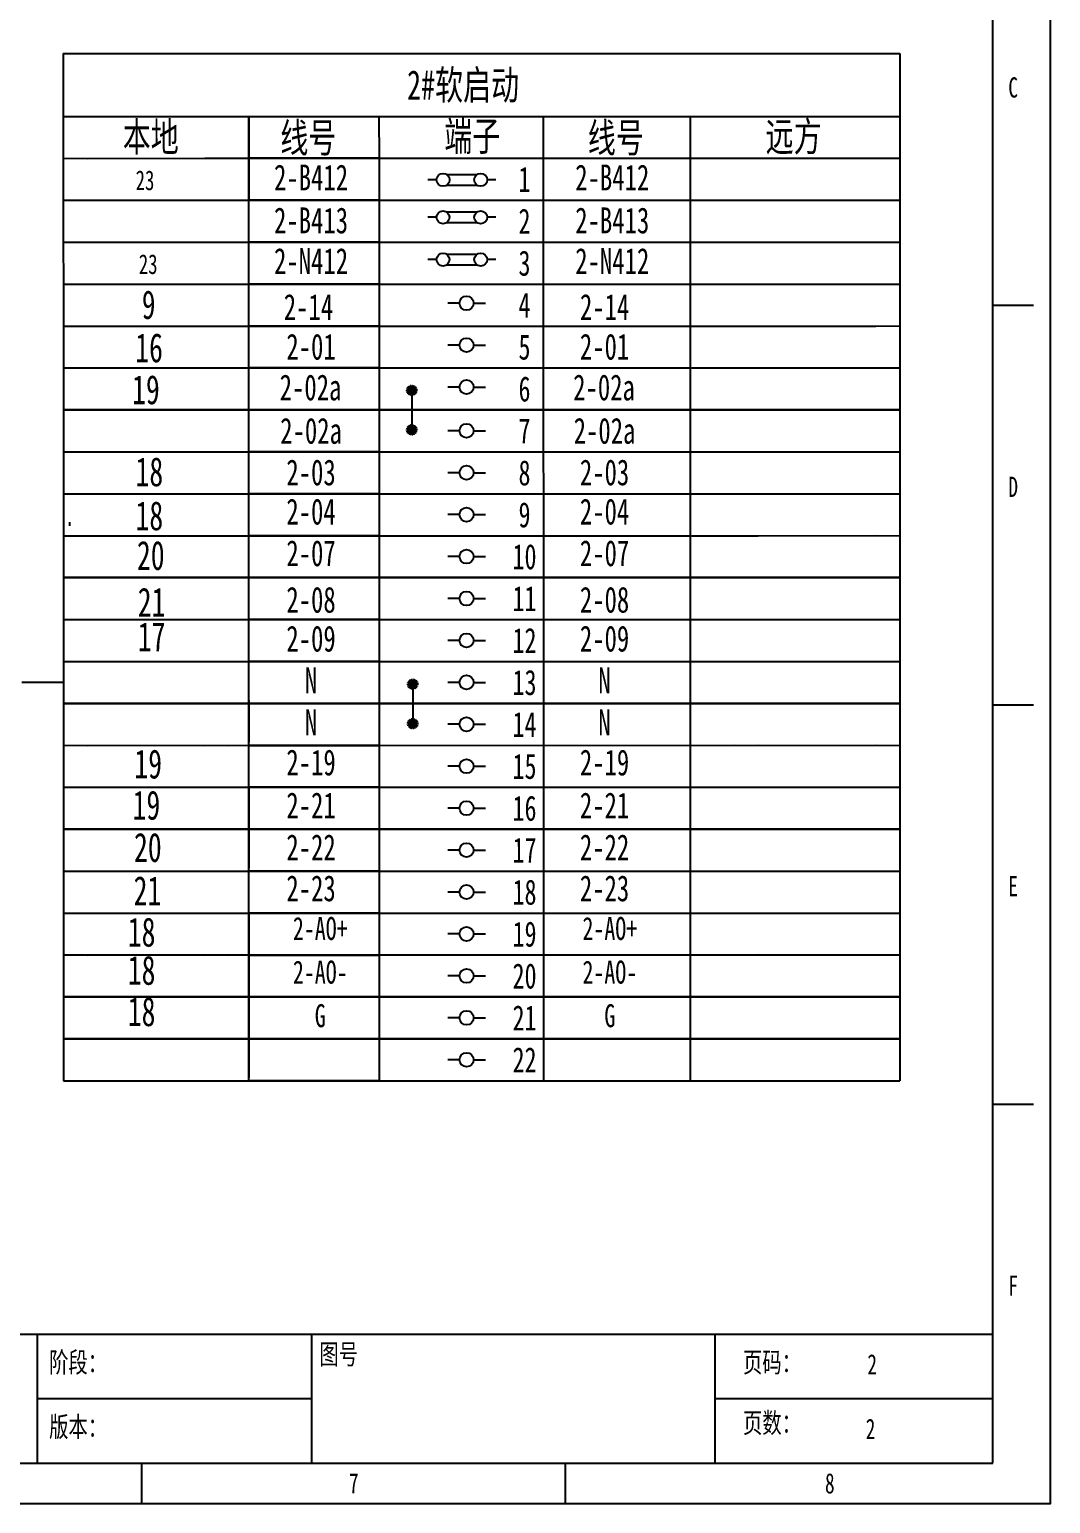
# Model space of a CAD drawing. Header units: millimetres. Extents: x 401220 to 2750366, y -101310 to 943175.
# Drawn here: x 1291331 to 1310066, y 229763 to 256810 of the extents above; entities that cross this region are included whole.
import ezdxf
from ezdxf.enums import TextEntityAlignment as Align

# ---------------------------------------------------------------- set-up
doc = ezdxf.new("R2010")
doc.units = ezdxf.units.MM
doc.linetypes.add('ACAD_ISO03W100', pattern=[30, 12, -18])
doc.styles.add('IDQSTYLE', font='NSimSun.ttf', dxfattribs={"width": 0.7})

msp = doc.modelspace()

# ---------------------------------------------------------------- hatches: boundary and pattern name
at = {"linetype": 'ACAD_ISO03W100'}
h = msp.add_hatch(color=256, dxfattribs=at)
h.dxf.hatch_style = 1
h.paths.add_polyline_path([(1298345.4, 250279.6, 0.4142136), (1298256.2, 250190.4, 0.4142136), (1298345.4, 250101.3)])
h.paths.add_polyline_path([(1298345.4, 250279.6), (1298345.4, 250101.3, 0.4142136), (1298434.5, 250190.4, 0.4142136)])
h = msp.add_hatch(color=256, dxfattribs=at)
h.dxf.hatch_style = 1
h.paths.add_polyline_path([(1298345.4, 250275.5, 0.4142136), (1298256.2, 250186.4, 0.4142136), (1298345.4, 250097.2)])
h.paths.add_polyline_path([(1298345.4, 250275.5), (1298345.4, 250097.2, 0.4142136), (1298434.5, 250186.4, 0.4142136)])
h = msp.add_hatch(color=256, dxfattribs=at)
h.dxf.hatch_style = 1
h.paths.add_polyline_path([(1298345.4, 249555.4, 0.4142136), (1298256.2, 249466.3, 0.4142136), (1298345.4, 249377.1)])
h.paths.add_polyline_path([(1298345.4, 249555.4), (1298345.4, 249377.1, 0.4142136), (1298434.5, 249466.3, 0.4142136)])
h = msp.add_hatch(color=256, dxfattribs=at)
h.dxf.hatch_style = 1
h.paths.add_polyline_path([(1298345.4, 249551.4, 0.4142136), (1298256.2, 249462.2, 0.4142136), (1298345.4, 249373.1)])
h.paths.add_polyline_path([(1298345.4, 249551.4), (1298345.4, 249373.1, 0.4142136), (1298434.5, 249462.2, 0.4142136)])
h = msp.add_hatch(color=256, dxfattribs=at)
h.dxf.hatch_style = 1
h.paths.add_polyline_path([(1298362.6, 244887.3, 0.4142136), (1298273.4, 244798.2, 0.4142136), (1298362.6, 244709)])
h.paths.add_polyline_path([(1298362.6, 244887.3), (1298362.6, 244709, 0.4142136), (1298451.7, 244798.2, 0.4142136)])
h = msp.add_hatch(color=256, dxfattribs=at)
h.dxf.hatch_style = 1
h.paths.add_polyline_path([(1298362.6, 244883.2, 0.4142136), (1298273.4, 244794.1, 0.4142136), (1298362.6, 244704.9)])
h.paths.add_polyline_path([(1298362.6, 244883.2), (1298362.6, 244704.9, 0.4142136), (1298451.7, 244794.1, 0.4142136)])
h = msp.add_hatch(color=256, dxfattribs=at)
h.dxf.hatch_style = 1
h.paths.add_polyline_path([(1298362.6, 244163.2, 0.4142136), (1298273.4, 244074, 0.4142136), (1298362.6, 243984.8)])
h.paths.add_polyline_path([(1298362.6, 244163.2), (1298362.6, 243984.8, 0.4142136), (1298451.7, 244074, 0.4142136)])
h = msp.add_hatch(color=256, dxfattribs=at)
h.dxf.hatch_style = 1
h.paths.add_polyline_path([(1298362.6, 244159.1, 0.4142136), (1298273.4, 244069.9, 0.4142136), (1298362.6, 243980.8)])
h.paths.add_polyline_path([(1298362.6, 244159.1), (1298362.6, 243980.8, 0.4142136), (1298451.7, 244069.9, 0.4142136)])

# ---------------------------------------------------------------- linework, layer by layer
for p, q in [((1309010.7, 230503), (1309010.7, 272994.3)), ((1291951.5, 256369), (1307298.9, 256370.3)), ((1291951.5, 256369), (1291951.6, 255214.9)), ((1307298.9, 256370.3), (1307299, 255216.2)), ((1291951.6, 255214.9), (1304703.1, 255215.9)), ((1291951.6, 255214.9), (1291951.6, 254445.5)), ((1294547.4, 255215.1), (1307299, 255216.2)), ((1295355.3, 255215.2), (1297744.1, 255215.4)), ((1295355.3, 255215.2), (1295355.3, 254445.8)), ((1295355.3, 254445.8), (1295355.3, 255215.2)), ((1297744.1, 255215.4), (1297744.2, 254446)), ((1300759.1, 255215.6), (1300759.2, 254446.2)), ((1303453.3, 255215.8), (1303453.3, 254446.4)), ((1307299, 255216.2), (1307299.1, 254446.8)), ((1291951.6, 254445.5), (1304262, 254446.5)), ((1291951.6, 254445.5), (1291951.7, 253676.1)), ((1291951.6, 254445.5), (1291951.7, 253676.1)), ((1292392.8, 254445.5), (1304703.2, 254446.5)), ((1294547.5, 254445.7), (1306857.9, 254446.7)), ((1294988.7, 254445.7), (1307299.1, 254446.8)), ((1297744.2, 254446), (1295355.3, 254445.8)), ((1295355.3, 254445.8), (1297744.2, 254446)), ((1295355.3, 254445.8), (1295355.4, 253676.4)), ((1295355.4, 253676.4), (1295355.3, 254445.8)), ((1297744.2, 254446), (1297744.3, 253676.6)), ((1300759.2, 254446.2), (1300759.2, 253676.8)), ((1303452.1, 254446.4), (1303452.1, 253677)), ((1307299.1, 254446.8), (1307299.1, 253677.4)), ((1307299.1, 254446.8), (1307299.1, 253677.4)), ((1298985.6, 254149.8), (1299545, 254149.6)), ((1298986.8, 253953.6), (1299544.9, 253953.4)), ((1291951.7, 253676.1), (1304262.1, 253677.1)), ((1291951.7, 253676.1), (1291951.7, 252906.7)), ((1291951.7, 253676.1), (1291951.7, 252906.7)), ((1292392.8, 253676.1), (1304703.2, 253677.1)), ((1294547.6, 253676.3), (1306858, 253677.3)), ((1294988.7, 253676.3), (1307299.1, 253677.4)), ((1297744.3, 253676.6), (1295355.4, 253676.4)), ((1295355.4, 253676.4), (1297744.3, 253676.6)), ((1295355.4, 252907), (1295355.4, 253676.4)), ((1297744.3, 253676.6), (1297744.3, 252907.2)), ((1298985.3, 253462), (1299544.7, 253461.9)), ((1298985.3, 253462), (1299544.7, 253461.9)), ((1300759.2, 253676.8), (1300759.3, 252907.4)), ((1303452.1, 253677), (1303452.2, 252907.6)), ((1307299.1, 253677.4), (1307299.2, 252908)), ((1307299.1, 253677.4), (1307299.2, 252908)), ((1298986.5, 253265.9), (1299544.6, 253265.6)), ((1298986.5, 253265.9), (1299544.6, 253265.6)), ((1291951.7, 252906.7), (1304262.1, 252907.7)), ((1291951.7, 252906.7), (1291951.8, 252137.3)), ((1291951.7, 252906.7), (1291951.8, 252137.3)), ((1292392.9, 252906.7), (1304703.3, 252907.7)), ((1294547.6, 252906.9), (1306858, 252907.9)), ((1294988.8, 252906.9), (1307299.2, 252908)), ((1297744.3, 252907.2), (1295355.4, 252907)), ((1295355.4, 252907), (1297744.3, 252907.2)), ((1295355.5, 252137.6), (1295355.4, 252907)), ((1297744.3, 252907.2), (1297744.4, 252137.8)), ((1300759.3, 252907.4), (1300759.4, 252138)), ((1303452.2, 252907.6), (1303452.2, 252138.2)), ((1307299.2, 252908), (1307299.2, 252138.6)), ((1307299.2, 252908), (1307299.2, 252138.6)), ((1298985, 252685.6), (1299544.3, 252685.4)), ((1298986.2, 252489.4), (1299544.3, 252489.1)), ((1291951.8, 252137.3), (1304262.2, 252138.3)), ((1291951.8, 252137.3), (1291951.9, 251367.9)), ((1291951.8, 252137.3), (1291951.9, 251367.9)), ((1292393, 252137.3), (1304703.4, 252138.3)), ((1294547.7, 252137.5), (1306858.1, 252138.5)), ((1294988.9, 252137.5), (1307299.2, 252138.6)), ((1297744.4, 252137.8), (1295355.5, 252137.6)), ((1295355.5, 252137.6), (1297744.4, 252137.8)), ((1295355.6, 251368.2), (1295355.5, 252137.6)), ((1297744.4, 252137.8), (1297744.5, 251368.4)), ((1300759.4, 252138), (1300759.4, 251368.6)), ((1303452.2, 252138.2), (1303452.3, 251368.8)), ((1307299.2, 252138.6), (1307299.3, 251369.2)), ((1307299.2, 252138.6), (1307299.3, 251369.2)), ((1291951.9, 251367.9), (1304262.3, 251368.9)), ((1291951.9, 251367.9), (1291951.9, 250598.5)), ((1291951.9, 251367.9), (1291951.9, 250598.5)), ((1292393, 251367.9), (1304703.4, 251368.9)), ((1294547.8, 251368.1), (1306858.2, 251369.1)), ((1294988.9, 251368.1), (1307299.3, 251369.2)), ((1297744.5, 251368.4), (1295355.6, 251368.2)), ((1295355.6, 251368.2), (1297744.5, 251368.4)), ((1295355.6, 250598.8), (1295355.6, 251368.2)), ((1297744.5, 251368.4), (1297744.5, 250599)), ((1300759.4, 251368.6), (1300759.5, 250599.2)), ((1303452.3, 251368.8), (1303452.4, 250599.4)), ((1307299.3, 251369.2), (1307299.4, 250599.8)), ((1307299.3, 251369.2), (1307299.4, 250599.8)), ((1291951.9, 250598.5), (1304262.3, 250599.5)), ((1291951.9, 250598.5), (1291952, 249829.1)), ((1291951.9, 250598.5), (1291952, 249829.1)), ((1292393.1, 250598.5), (1304703.5, 250599.5)), ((1294547.8, 250598.7), (1306858.2, 250599.7)), ((1294989, 250598.7), (1307299.4, 250599.8)), ((1297744.5, 250599), (1295355.6, 250598.8)), ((1295355.6, 250598.8), (1297744.5, 250599)), ((1295355.7, 249829.4), (1295355.6, 250598.8)), ((1297744.5, 250599), (1297744.6, 249829.6)), ((1300759.5, 250599.2), (1300759.5, 249829.8)), ((1303452.4, 250599.4), (1303452.4, 249830)), ((1307299.4, 250599.8), (1307299.4, 249830.4)), ((1307299.4, 250599.8), (1307299.4, 249830.4)), ((1298345.4, 250186.4), (1298345.4, 249462.2)), ((1304703.6, 249830.1), (1291952, 249829.1)), ((1291952, 249829.1), (1304262.4, 249830.1)), ((1291952, 249829.1), (1291952.1, 249059.7)), ((1291952, 249829.1), (1291952.1, 249059.7)), ((1292393.2, 249829.1), (1304703.6, 249830.1)), ((1307299.4, 249830.4), (1294547.9, 249829.3)), ((1294547.9, 249829.3), (1306858.3, 249830.3)), ((1294989, 249829.3), (1307299.4, 249830.4)), ((1297744.6, 249829.6), (1295355.7, 249829.4)), ((1295355.7, 249829.4), (1297744.6, 249829.6)), ((1295355.8, 249060), (1295355.7, 249829.4)), ((1297744.6, 249829.6), (1297744.6, 249060.2)), ((1300759.5, 249829.8), (1300759.6, 249060.4)), ((1303452.4, 249830), (1303452.5, 249060.6)), ((1307299.4, 249830.4), (1307299.5, 249061)), ((1307299.4, 249830.4), (1307299.5, 249061)), ((1291952.1, 249059.7), (1304262.5, 249060.7)), ((1291952.1, 249059.7), (1291952.1, 248290.3)), ((1291952.1, 249059.7), (1291952.1, 248290.3)), ((1292393.2, 249059.7), (1304703.6, 249060.7)), ((1294547.9, 249059.9), (1306858.3, 249060.9)), ((1294989.1, 249059.9), (1307299.5, 249061)), ((1297744.6, 249060.2), (1295355.8, 249060)), ((1295355.8, 249060), (1297744.6, 249060.2)), ((1295355.8, 249060), (1297744.6, 249060.2)), ((1295355.8, 248290.6), (1295355.8, 249060)), ((1295355.8, 248290.6), (1295355.8, 249060)), ((1297744.6, 249060.2), (1297744.7, 248290.8)), ((1297744.6, 249060.2), (1297744.7, 248290.8)), ((1300759.6, 249060.4), (1300759.7, 248291)), ((1303452.5, 249060.6), (1303452.6, 248291.2)), ((1307299.5, 249061), (1307299.6, 248291.6)), ((1307299.5, 249061), (1307299.6, 248291.6)), ((1291952.1, 248290.3), (1304262.5, 248291.3)), ((1291952.1, 248290.3), (1291952.2, 247520.9)), ((1291952.1, 248290.3), (1291952.2, 247520.9)), ((1292393.3, 248290.3), (1304703.7, 248291.3)), ((1294548, 248290.5), (1306858.4, 248291.5)), ((1294989.2, 248290.5), (1307299.6, 248291.6)), ((1297744.7, 248290.8), (1295355.8, 248290.6)), ((1297744.7, 248290.8), (1295355.8, 248290.6)), ((1295355.8, 248290.6), (1297744.7, 248290.8)), ((1295355.9, 247521.2), (1295355.8, 248290.6)), ((1297744.7, 248290.8), (1297744.8, 247521.4)), ((1300759.7, 248291), (1300759.7, 247521.6)), ((1303452.6, 248291.2), (1303452.6, 247521.8)), ((1307299.6, 248291.6), (1307299.6, 247522.2)), ((1307299.6, 248291.6), (1307299.6, 247522.2)), ((1292068.2, 247704.9), (1292068.2, 247767.7)), ((1291952.2, 247520.9), (1304262.6, 247521.9)), ((1291952.2, 247520.9), (1291952.2, 246751.5)), ((1291952.2, 247520.9), (1291952.2, 246751.5)), ((1292393.3, 247520.9), (1304703.7, 247521.9)), ((1294548.1, 247521.1), (1306858.5, 247522.1)), ((1294989.2, 247521.1), (1307299.6, 247522.2)), ((1297744.8, 247521.4), (1295355.9, 247521.2)), ((1295355.9, 247521.2), (1297744.8, 247521.4)), ((1295355.9, 246751.8), (1295355.9, 247521.2)), ((1297744.8, 247521.4), (1297744.8, 246752)), ((1300759.7, 247521.6), (1300759.8, 246752.2)), ((1303452.6, 247521.8), (1303452.7, 246752.4)), ((1307299.6, 247522.2), (1307299.7, 246752.8)), ((1307299.6, 247522.2), (1307299.7, 246752.8)), ((1304703.8, 246752.5), (1291952.2, 246751.5)), ((1291952.2, 246751.5), (1304262.6, 246752.5)), ((1291952.2, 246751.5), (1291952.3, 245982.1)), ((1291952.2, 246751.5), (1291952.3, 245982.1)), ((1292393.4, 246751.5), (1304703.8, 246752.5)), ((1307299.7, 246752.8), (1294548.1, 246751.7)), ((1294548.1, 246751.7), (1306858.5, 246752.7)), ((1294989.3, 246751.7), (1307299.7, 246752.8)), ((1297744.8, 246752), (1295355.9, 246751.8)), ((1295355.9, 246751.8), (1297744.8, 246752)), ((1295356, 245982.4), (1295355.9, 246751.8)), ((1297744.8, 246752), (1297744.9, 245982.6)), ((1300759.8, 246752.2), (1300759.9, 245982.8)), ((1303452.7, 246752.4), (1303452.8, 245983)), ((1307299.7, 246752.8), (1307299.8, 245983.4)), ((1307299.7, 246752.8), (1307299.8, 245983.4)), ((1291952.3, 245982.1), (1304262.7, 245983.1)), ((1291952.3, 245982.1), (1291952.4, 245212.7)), ((1291952.3, 245982.1), (1291952.4, 245212.7)), ((1292393.5, 245982.1), (1304703.9, 245983.1)), ((1294548.2, 245982.3), (1306858.6, 245983.3)), ((1294989.4, 245982.3), (1307299.8, 245983.4)), ((1297744.9, 245982.6), (1295356, 245982.4)), ((1295356, 245982.4), (1297744.9, 245982.6)), ((1295356.1, 245213), (1295356, 245982.4)), ((1297744.9, 245982.6), (1297745, 245213.2)), ((1300759.9, 245982.8), (1300759.9, 245213.4)), ((1303452.8, 245983), (1303452.8, 245213.6)), ((1307299.8, 245983.4), (1307299.8, 245214)), ((1307299.8, 245983.4), (1307299.8, 245214)), ((1291952.4, 245212.7), (1304262.8, 245213.7)), ((1291952.4, 245212.7), (1291952.4, 244443.3)), ((1291952.4, 245212.7), (1291952.4, 244443.3)), ((1292393.5, 245212.7), (1304703.9, 245213.7)), ((1294548.3, 245212.9), (1306858.7, 245213.9)), ((1294989.4, 245212.9), (1307299.8, 245214)), ((1297745, 245213.2), (1295356.1, 245213)), ((1295356.1, 245213), (1297745, 245213.2)), ((1295356.1, 244443.6), (1295356.1, 245213)), ((1297745, 245213.2), (1297745, 244443.8)), ((1300759.9, 245213.4), (1300760, 244444)), ((1303452.8, 245213.6), (1303452.9, 244444.2)), ((1307299.8, 245214), (1307299.9, 244444.6)), ((1307299.8, 245214), (1307299.9, 244444.6)), ((1291952.4, 244828), (1291191.3, 244828)), ((1298362.6, 244794.1), (1298362.6, 244069.9)), ((1291952.4, 244443.3), (1304262.8, 244444.3)), ((1304704, 244444.3), (1291952.4, 244443.3)), ((1291952.4, 244443.3), (1304262.8, 244444.3)), ((1291952.4, 244443.3), (1291952.5, 243673.9)), ((1291952.4, 244443.3), (1291952.5, 243673.9)), ((1292393.6, 244443.3), (1304704, 244444.3)), ((1292393.6, 244443.3), (1304704, 244444.3)), ((1307299.9, 244444.6), (1294548.3, 244443.5)), ((1294548.3, 244443.5), (1306858.7, 244444.5)), ((1294548.3, 244443.5), (1306858.7, 244444.5)), ((1294989.5, 244443.5), (1307299.9, 244444.6)), ((1294989.5, 244443.5), (1307299.9, 244444.6)), ((1297745, 244443.8), (1295356.1, 244443.6)), ((1295356.1, 244443.6), (1297745, 244443.8)), ((1295356.2, 243674.2), (1295356.1, 244443.6)), ((1295356.2, 244499.8), (1295356.3, 243730.4)), ((1297745, 244443.8), (1297745.1, 243674.4)), ((1300760, 244444), (1300760, 243674.6)), ((1303452.9, 244444.2), (1303452.9, 243674.8)), ((1307299.9, 244444.6), (1307299.9, 243675.2)), ((1307299.9, 244444.6), (1307299.9, 243675.2)), ((1291952.5, 243673.9), (1304262.9, 243674.9)), ((1291952.5, 243673.9), (1291952.6, 242904.5)), ((1291952.5, 243673.9), (1291952.6, 242904.5)), ((1292393.7, 243673.9), (1304704.1, 243674.9)), ((1294548.4, 243674.1), (1306858.8, 243675.1)), ((1294989.5, 243674.1), (1307299.9, 243675.2)), ((1297745.1, 243674.4), (1295356.2, 243674.2)), ((1295356.2, 243674.2), (1297745.1, 243674.4)), ((1295356.3, 242904.8), (1295356.2, 243674.2)), ((1297745.1, 243674.4), (1297745.1, 242905)), ((1300760, 243674.6), (1300760.1, 242905.2)), ((1303452.9, 243674.8), (1303453, 242905.4)), ((1307299.9, 243675.2), (1307300, 242905.8)), ((1307299.9, 243675.2), (1307300, 242905.8)), ((1291952.6, 242904.5), (1304263, 242905.5)), ((1291952.6, 242904.5), (1291952.6, 242135.1)), ((1291952.6, 242904.5), (1291952.6, 242135.1)), ((1292393.7, 242904.5), (1304704.1, 242905.5)), ((1294548.5, 242904.7), (1306858.9, 242905.7)), ((1294989.6, 242904.7), (1307300, 242905.8)), ((1297745.1, 242905), (1295356.3, 242904.8)), ((1295356.3, 242904.8), (1297745.1, 242905)), ((1295356.3, 242904.8), (1295356.3, 242135.4)), ((1295356.3, 242135.4), (1295356.3, 242904.8)), ((1297745.1, 242905), (1297745.2, 242135.6)), ((1300760.1, 242905.2), (1300760.2, 242135.8)), ((1303453, 242905.4), (1303453.1, 242136)), ((1307300, 242905.8), (1307300.1, 242136.4)), ((1307300, 242905.8), (1307300.1, 242136.4)), ((1291952.6, 242135.1), (1304263, 242136.1)), ((1291952.6, 242135.1), (1304263, 242136.1)), ((1304704.2, 242136.1), (1291952.6, 242135.1)), ((1291952.6, 242135.1), (1304263, 242136.1)), ((1291952.6, 242135.1), (1291952.7, 241365.7)), ((1291952.6, 242135.1), (1291952.7, 241365.7)), ((1292393.8, 242135.1), (1304704.2, 242136.1)), ((1292393.8, 242135.1), (1304704.2, 242136.1)), ((1292393.8, 242135.1), (1304704.2, 242136.1)), ((1307300.1, 242136.4), (1294548.5, 242135.3)), ((1294548.5, 242135.3), (1306858.9, 242136.3)), ((1294548.5, 242135.3), (1306858.9, 242136.3)), ((1294548.5, 242135.3), (1306858.9, 242136.3)), ((1294989.7, 242135.3), (1307300.1, 242136.4)), ((1294989.7, 242135.3), (1307300.1, 242136.4)), ((1294989.7, 242135.3), (1307300.1, 242136.4)), ((1297745.2, 242135.6), (1295356.3, 242135.4)), ((1295356.3, 242135.4), (1297745.2, 242135.6)), ((1295356.4, 241366), (1295356.3, 242135.4)), ((1295356.4, 242191.6), (1295356.5, 241422.2)), ((1297745.2, 242135.6), (1297745.3, 241366.2)), ((1300760.2, 242135.8), (1300760.2, 241366.4)), ((1303453.1, 242136), (1303453.1, 241366.6)), ((1307300.1, 242136.4), (1307300.1, 241367)), ((1307300.1, 242136.4), (1307300.1, 241367)), ((1291952.7, 241365.7), (1304263.1, 241366.7)), ((1291952.7, 241365.7), (1291952.8, 240596.3)), ((1291952.7, 241365.7), (1291952.8, 240596.3)), ((1292393.9, 241365.7), (1304704.2, 241366.7)), ((1294548.6, 241365.9), (1306859, 241366.9)), ((1294989.7, 241365.9), (1307300.1, 241367)), ((1297745.3, 241366.2), (1295356.4, 241366)), ((1295356.4, 241366), (1297745.3, 241366.2)), ((1295356.5, 240596.6), (1295356.4, 241366)), ((1297745.3, 241366.2), (1297745.3, 240596.8)), ((1300760.2, 241366.4), (1300760.3, 240597)), ((1303453.1, 241366.6), (1303453.2, 240597.2)), ((1307300.1, 241367), (1307300.2, 240597.6)), ((1307300.1, 241367), (1307300.2, 240597.6)), ((1291952.8, 240596.3), (1304263.2, 240597.3)), ((1291952.8, 240596.3), (1291952.8, 239826.9)), ((1291952.8, 240596.3), (1291952.8, 239826.9)), ((1292393.9, 240596.3), (1304704.3, 240597.3)), ((1294548.6, 240596.5), (1306859, 240597.5)), ((1294989.8, 240596.5), (1307300.2, 240597.6)), ((1297745.3, 240596.8), (1295356.5, 240596.6)), ((1295356.5, 240596.6), (1297745.3, 240596.8)), ((1295356.5, 240596.6), (1295356.5, 239827.2)), ((1295356.5, 239827.2), (1295356.5, 240596.6)), ((1297745.3, 240596.8), (1297745.4, 239827.4)), ((1300760.3, 240597), (1300760.4, 239827.6)), ((1303453.2, 240597.2), (1303453.3, 239827.8)), ((1307300.2, 240597.6), (1307300.3, 239828.2)), ((1307300.2, 240597.6), (1307300.3, 239828.2)), ((1291952.8, 239826.9), (1304263.2, 239827.9)), ((1291952.8, 239826.9), (1304263.2, 239827.9)), ((1291952.8, 239826.9), (1304263.2, 239827.9)), ((1304704.4, 239827.9), (1291952.8, 239826.9)), ((1291952.8, 239826.9), (1304263.2, 239827.9)), ((1291952.8, 239826.9), (1291952.9, 239057.5)), ((1291952.8, 239826.9), (1291952.9, 239057.5)), ((1292394, 239826.9), (1304704.4, 239827.9)), ((1292394, 239826.9), (1304704.4, 239827.9)), ((1292394, 239826.9), (1304704.4, 239827.9)), ((1292394, 239826.9), (1304704.4, 239827.9)), ((1307300.3, 239828.2), (1294548.7, 239827.1)), ((1294548.7, 239827.1), (1306859.1, 239828.1)), ((1294548.7, 239827.1), (1306859.1, 239828.1)), ((1294548.7, 239827.1), (1306859.1, 239828.1)), ((1294548.7, 239827.1), (1306859.1, 239828.1)), ((1294989.9, 239827.1), (1307300.3, 239828.2)), ((1294989.9, 239827.1), (1307300.3, 239828.2)), ((1294989.9, 239827.1), (1307300.3, 239828.2)), ((1294989.9, 239827.1), (1307300.3, 239828.2)), ((1297745.4, 239827.4), (1295356.5, 239827.2)), ((1295356.5, 239827.2), (1297745.4, 239827.4)), ((1295356.6, 239057.8), (1295356.5, 239827.2)), ((1295356.6, 239883.4), (1295356.6, 239114)), ((1297745.4, 239827.4), (1297745.5, 239058)), ((1300760.4, 239827.6), (1300760.4, 239058.2)), ((1303453.3, 239827.8), (1303453.3, 239058.4)), ((1307300.3, 239828.2), (1307300.3, 239058.8)), ((1307300.3, 239828.2), (1307300.3, 239058.8)), ((1295356.6, 239114), (1295356.7, 238344.6)), ((1291952.9, 239057.5), (1304263.3, 239058.5)), ((1291952.9, 239057.5), (1304263.3, 239058.5)), ((1291952.9, 239057.5), (1304263.3, 239058.5)), ((1291952.9, 239057.5), (1304263.3, 239058.5)), ((1304704.4, 239058.5), (1291952.9, 239057.5)), ((1291952.9, 239057.5), (1304263.3, 239058.5)), ((1291952.9, 239057.5), (1291952.9, 238288.1)), ((1291952.9, 239057.5), (1291952.9, 238288.1)), ((1292394, 239057.5), (1304704.4, 239058.5)), ((1292394, 239057.5), (1304704.4, 239058.5)), ((1292394, 239057.5), (1304704.4, 239058.5)), ((1292394, 239057.5), (1304704.4, 239058.5)), ((1292394, 239057.5), (1304704.4, 239058.5)), ((1307300.3, 239058.8), (1294548.8, 239057.7)), ((1294548.8, 239057.7), (1306859.2, 239058.7)), ((1294548.8, 239057.7), (1306859.2, 239058.7)), ((1294548.8, 239057.7), (1306859.2, 239058.7)), ((1294548.8, 239057.7), (1306859.2, 239058.7)), ((1294548.8, 239057.7), (1306859.2, 239058.7)), ((1294989.9, 239057.8), (1307300.3, 239058.8)), ((1294989.9, 239057.8), (1307300.3, 239058.8)), ((1294989.9, 239057.8), (1307300.3, 239058.8)), ((1294989.9, 239057.8), (1307300.3, 239058.8)), ((1294989.9, 239057.8), (1307300.3, 239058.8)), ((1297745.5, 239058), (1295356.6, 239057.8)), ((1295356.6, 239057.8), (1297745.5, 239058)), ((1297745.5, 239058), (1295356.6, 239057.8)), ((1295356.6, 239057.8), (1297745.5, 239058)), ((1295356.6, 238288.4), (1295356.6, 239057.8)), ((1297745.5, 239058), (1297745.5, 238288.6)), ((1300760.4, 239058.2), (1300760.5, 238288.8)), ((1303453.3, 239058.4), (1303453.4, 238289)), ((1307300.3, 239058.8), (1307300.4, 238289.4)), ((1307300.3, 239058.8), (1307300.4, 238289.4)), ((1291952.9, 238288.1), (1304263.3, 238289.1)), ((1291952.9, 238288.1), (1304263.3, 238289.1)), ((1291952.9, 238288.1), (1304263.3, 238289.1)), ((1291952.9, 238288.1), (1304263.3, 238289.1)), ((1291952.9, 238288.1), (1304263.3, 238289.1)), ((1304704.5, 238289.1), (1291952.9, 238288.1)), ((1291952.9, 238288.1), (1304263.3, 238289.1)), ((1291952.9, 238288.1), (1291953, 237518.7)), ((1291952.9, 238288.1), (1291953, 237518.7)), ((1292394.1, 238288.1), (1304704.5, 238289.1)), ((1292394.1, 238288.1), (1304704.5, 238289.1)), ((1292394.1, 238288.1), (1304704.5, 238289.1)), ((1292394.1, 238288.1), (1304704.5, 238289.1)), ((1292394.1, 238288.1), (1304704.5, 238289.1)), ((1292394.1, 238288.1), (1304704.5, 238289.1)), ((1307300.4, 238289.4), (1294548.8, 238288.3)), ((1294548.8, 238288.3), (1306859.2, 238289.3)), ((1294548.8, 238288.3), (1306859.2, 238289.3)), ((1294548.8, 238288.3), (1306859.2, 238289.3)), ((1294548.8, 238288.3), (1306859.2, 238289.3)), ((1294548.8, 238288.3), (1306859.2, 238289.3)), ((1294548.8, 238288.3), (1306859.2, 238289.3)), ((1294990, 238288.4), (1307300.4, 238289.4)), ((1294990, 238288.4), (1307300.4, 238289.4)), ((1294990, 238288.4), (1307300.4, 238289.4)), ((1294990, 238288.4), (1307300.4, 238289.4)), ((1294990, 238288.4), (1307300.4, 238289.4)), ((1294990, 238288.4), (1307300.4, 238289.4)), ((1297745.5, 238288.6), (1295356.6, 238288.4)), ((1295356.6, 238288.4), (1297745.5, 238288.6)), ((1297745.5, 238288.6), (1295356.6, 238288.4)), ((1295356.6, 238288.4), (1297745.5, 238288.6)), ((1297745.5, 238288.6), (1295356.6, 238288.4)), ((1295356.6, 238288.4), (1297745.5, 238288.6)), ((1295356.7, 237519), (1295356.6, 238288.4)), ((1295356.7, 238344.6), (1295356.8, 237575.2)), ((1297745.5, 238288.6), (1297745.6, 237519.2)), ((1300760.5, 238288.8), (1300760.6, 237519.4)), ((1303453.4, 238289), (1303453.5, 237519.6)), ((1307300.4, 238289.4), (1307300.5, 237520)), ((1307300.4, 238289.4), (1307300.5, 237520)), ((1291953, 237518.7), (1304263.4, 237519.7)), ((1292394.2, 237518.7), (1304704.6, 237519.7)), ((1294548.9, 237518.9), (1306859.3, 237519.9)), ((1294990.1, 237519), (1307300.5, 237520)), ((1297745.6, 237519.2), (1295356.7, 237519)), ((1295356.7, 237519), (1297745.6, 237519.2)), ((1249570.7, 230503), (1308200, 230503)), ((1249935.3, 230503), (1308564.5, 230503)), ((1250016.9, 230503), (1308646.2, 230503)), ((1250381.5, 230503), (1309010.7, 230503))]:
    msp.add_line(p, q)
at = {"ltscale": 4}
for p, q in [((1298800.5, 254051.3), (1298642.9, 254051.3)), ((1299888.1, 254051.4), (1299730.5, 254051.4)), ((1298800.2, 253363.5), (1298642.5, 253363.5)), ((1298800.2, 253363.5), (1298642.5, 253363.5)), ((1299887.8, 253363.6), (1299730.2, 253363.6)), ((1299887.8, 253363.6), (1299730.2, 253363.6)), ((1298799.9, 252587.1), (1298642.2, 252587.1)), ((1299887.5, 252587.2), (1299729.9, 252587.2)), ((1299220.5, 251787.9), (1299004.2, 251787.9)), ((1299480, 251787.9), (1299696.3, 251787.9)), ((1309010.7, 251748.7), (1309751, 251748.7)), ((1299220.5, 251018.5), (1299004.2, 251018.5)), ((1299480.1, 251018.5), (1299696.4, 251018.5)), ((1299220.6, 250249.1), (1299004.3, 250249.1)), ((1299480.2, 250249.1), (1299696.5, 250249.1)), ((1299220.7, 249446.4), (1299004.4, 249446.3)), ((1299480.2, 249446.4), (1299696.5, 249446.4)), ((1299220.7, 248677), (1299004.4, 248676.9)), ((1299220.7, 248677), (1299004.4, 248676.9)), ((1299480.3, 248677), (1299696.6, 248677)), ((1299480.3, 248677), (1299696.6, 248677)), ((1299220.8, 247907.6), (1299004.5, 247907.5)), ((1299480.4, 247907.6), (1299696.7, 247907.6)), ((1299220.9, 247138.2), (1299004.6, 247138.1)), ((1299480.4, 247138.2), (1299696.7, 247138.2)), ((1299220.9, 246368.8), (1299004.6, 246368.7)), ((1299480.5, 246368.8), (1299696.8, 246368.8)), ((1299221, 245599.4), (1299004.7, 245599.3)), ((1299480.6, 245599.4), (1299696.9, 245599.4)), ((1299221.1, 244830), (1299004.8, 244829.9)), ((1299480.6, 244830), (1299696.9, 244830)), ((1309010.7, 244420), (1309751, 244420)), ((1299221.1, 244060.6), (1299004.8, 244060.5)), ((1299480.7, 244060.6), (1299697, 244060.6)), ((1299221.2, 243291.2), (1299004.9, 243291.1)), ((1299480.7, 243291.2), (1299697, 243291.2)), ((1299221.2, 242521.8), (1299004.9, 242521.7)), ((1299480.8, 242521.8), (1299697.1, 242521.8)), ((1299221.3, 241752.4), (1299005, 241752.3)), ((1299480.9, 241752.4), (1299697.2, 241752.4)), ((1299221.4, 240983), (1299005.1, 240982.9)), ((1299480.9, 240983), (1299697.2, 240983)), ((1299221.4, 240213.6), (1299005.1, 240213.5)), ((1299481, 240213.6), (1299697.3, 240213.6)), ((1299221.5, 239444.2), (1299005.2, 239444.1)), ((1299481.1, 239444.2), (1299697.4, 239444.2)), ((1299221.6, 238674.8), (1299005.3, 238674.7)), ((1299481.1, 238674.8), (1299697.4, 238674.8)), ((1299221.6, 237905.4), (1299005.3, 237905.3)), ((1299481.2, 237905.4), (1299697.5, 237905.4)), ((1309010.7, 237091.4), (1309751, 237091.4)), ((1249570.7, 232871.8), (1308200, 232871.8)), ((1249935.3, 232871.8), (1308564.5, 232871.8)), ((1250016.9, 232871.8), (1308646.2, 232871.8)), ((1250381.5, 232871.8), (1309010.7, 232871.8)), ((1291469.9, 232871.8), (1291469.9, 230503)), ((1296503.7, 232871.8), (1296503.7, 230503)), ((1303906.4, 232871.8), (1303906.4, 230503)), ((1291469.9, 231687.4), (1296503.7, 231687.4)), ((1303906.4, 231687.4), (1308200, 231687.4)), ((1304270.9, 231687.4), (1308564.5, 231687.4)), ((1304352.6, 231687.4), (1308646.2, 231687.4)), ((1304717.1, 231687.4), (1309010.7, 231687.4)), ((1293394.6, 229762.7), (1293394.6, 230503)), ((1301167.4, 229762.7), (1301167.4, 230503))]:
    msp.add_line(p, q, dxfattribs=at)
msp.add_lwpolyline([(1247942.1, 229762.7), (1310066.3, 229762.7), (1310066.3, 273734.6), (1247942.1, 273734.6)], close=True, dxfattribs=at)
for centre, radius in [((1298919.2, 254051.3), 118.8), ((1299611.8, 254051.4), 118.8), ((1298918.9, 253363.5), 118.8), ((1298918.9, 253363.5), 118.8), ((1299611.5, 253363.6), 118.8), ((1299611.5, 253363.6), 118.8), ((1298918.6, 252587.1), 118.8), ((1299611.1, 252587.2), 118.8), ((1299350.3, 251787.9), 129.8), ((1299350.3, 251018.5), 129.8), ((1299350.4, 250249.1), 129.8), ((1299350.5, 249446.4), 129.8), ((1299350.5, 248677), 129.8), ((1299350.5, 248677), 129.8), ((1299350.6, 247907.6), 129.8), ((1299350.6, 247138.2), 129.8), ((1299350.7, 246368.8), 129.8), ((1299350.8, 245599.4), 129.8), ((1299350.8, 244830), 129.8), ((1299350.9, 244060.6), 129.8), ((1299351, 243291.2), 129.8), ((1299351, 242521.8), 129.8), ((1299351.1, 241752.4), 129.8), ((1299351.2, 240983), 129.8), ((1299351.2, 240213.6), 129.8), ((1299351.3, 239444.2), 129.8), ((1299351.3, 238674.8), 129.8), ((1299351.4, 237905.4), 129.8)]:
    msp.add_circle(centre, radius, dxfattribs=at)
at = {"linetype": 'ACAD_ISO03W100'}
for centre in [(1298345.4, 250190.4), (1298345.4, 250186.4), (1298345.4, 249466.3), (1298345.4, 249462.2), (1298362.6, 244798.2), (1298362.6, 244794.1), (1298362.6, 244074), (1298362.6, 244069.9)]:
    msp.add_circle(centre, 89.2, dxfattribs=at)

# ---------------------------------------------------------------- texts
at = {"style": 'IDQSTYLE', "width": 0.7}
for s, height, p in [('2#软启动', 538.58, (1299287.3, 255792.5)), ('1', 461.6, (1300413.7, 254061.5)), ('2', 461.6, (1300413.8, 253292.1)), ('3', 461.6, (1300413.9, 252522.7)), ('@N421', 0.154, (1300759.3, 252522.7)), ('4', 461.6, (1300413.9, 251753.3)), ('5', 461.6, (1300414, 250983.9)), ('6', 461.6, (1300414.1, 250214.5)), ('7', 461.6, (1300414.1, 249445.1)), ('@N421', 0.154, (1300759.6, 249445.1)), ('8', 461.6, (1300414.2, 248675.7)), ('9', 461.6, (1300414.3, 247906.3)), ('10', 461.64, (1300414.3, 247136.9)), ('11', 461.64, (1300414.4, 246367.5)), ('12', 461.64, (1300414.4, 245598.1)), ('13', 461.64, (1300414.5, 244828.7)), ('@N421', 0.154, (1300760, 244828.7)), ('14', 461.64, (1300414.6, 244059.3)), ('15', 461.64, (1300414.6, 243289.9)), ('16', 461.64, (1300414.7, 242520.5)), ('@N421', 0.154, (1300760.1, 242520.5)), ('17', 461.64, (1300414.8, 241751.1)), ('18', 461.64, (1300414.8, 240981.7)), ('19', 461.64, (1300414.9, 240212.3)), ('@N421', 0.154, (1300760.3, 240212.3)), ('20', 461.64, (1300415, 239442.9)), ('21', 461.64, (1300415, 238673.5)), ('22', 461.64, (1300415.1, 237904.1))]:
    msp.add_text(s, height=height, rotation=0.00471, dxfattribs=at).set_placement(p, align=Align.MIDDLE_CENTER)
for s, p in [('C', (1309380.8, 255450)), ('D', (1309380.8, 248121.3)), ('E', (1309380.8, 240792.7)), ('F', (1309380.8, 233464)), ('7', (1297281, 229836.7)), ('8', (1306016.2, 229836.7))]:
    msp.add_text(s, height=370.9, dxfattribs=at).set_placement(p, align=Align.BOTTOM_CENTER)
for s, height, rotation, p in [('本地', 538.58, 0.00471, (1293555.8, 254569.7)), ('线号', 538.58, 0.00471, (1296447.2, 254554.5)), ('端子', 538.58, 0.00471, (1299456, 254585.3)), ('线号', 538.58, 0.00471, (1302089.6, 254554.9)), ('远方', 538.58, 0.00471, (1305352.6, 254575.7)), ('2-AO+', 421.66, 360, (1296666.4, 240102.9)), ('2-AO+', 421.66, 360, (1301979.9, 240102.9)), ('2-AO-', 421.66, 360, (1296666.4, 239302.3)), ('2-AO-', 421.66, 360, (1301979.9, 239302.3)), ('G', 421.7, 360, (1296666.4, 238503.3)), ('G', 421.7, 360, (1301979.9, 238503.3))]:
    msp.add_text(s, height=height, rotation=rotation, dxfattribs=at).set_placement(p, align=Align.CENTER)
for s, height, p in [('2-B412', 475.59, (1296497.3, 253856.3)), ('2-B412', 475.59, (1302024.5, 253856.3)), ('2-B413', 475.59, (1296497.3, 253069)), ('2-B413', 475.59, (1302024.5, 253069)), ('2-N412', 475.59, (1296497.3, 252323.2)), ('2-N412', 475.59, (1302024.5, 252323.2)), ('2-14', 475.59, (1296449.8, 251480.3)), ('2-14', 475.59, (1301885, 251480.7)), ('2-01', 475.59, (1296497.3, 250751.6)), ('2-01', 475.59, (1301882.7, 250752)), ('2-02a', 475.59, (1296487.7, 250004.5)), ('2-02a', 475.59, (1301873.2, 250004.9)), ('2-02a', 475.59, (1296497.3, 249208.9)), ('2-02a', 475.59, (1301882.7, 249209.4)), ('2-03', 475.59, (1296497.3, 248445.1)), ('2-03', 475.59, (1301882.7, 248445.6)), ('2-04', 475.59, (1296497.3, 247726.2)), ('2-04', 475.59, (1301882.7, 247726.7)), ('2-07', 475.59, (1296497.3, 246962.4)), ('2-07', 475.59, (1301882.7, 246962.9)), ('2-08', 475.59, (1296497.3, 246108.7)), ('2-08', 475.59, (1301882.7, 246109.2)), ('2-09', 475.59, (1296497.3, 245395.1)), ('2-09', 475.59, (1301882.7, 245395.5)), ('N', 475.6, (1296497.4, 244629.7)), ('N', 475.6, (1301882.8, 244630.2)), ('N', 475.6, (1296497.4, 243857.9)), ('N', 475.6, (1301882.8, 243858.3)), ('2-19', 475.59, (1296497.4, 243123.5)), ('2-19', 475.59, (1301882.8, 243122.8)), ('2-21', 475.59, (1296497.4, 242335.7)), ('2-21', 475.59, (1301882.8, 242335)), ('2-22', 475.59, (1296497.4, 241566.1)), ('2-22', 475.59, (1301882.8, 241565.4)), ('2-23', 475.59, (1296497.4, 240814.1)), ('2-23', 475.59, (1301882.8, 240813.3)), ('2', 370.9, (1306793.4, 232131.6)), ('2', 370.9, (1306763.9, 230947.1))]:
    msp.add_text(s, height=height, dxfattribs=at).set_placement(p, align=Align.CENTER)
for s, height, p in [('23', 361.72, (1293450.7, 254042.8)), ('23', 361.72, (1293508.8, 252504)), ('9', 525.8, (1293517.9, 251761)), ('16', 533.98, (1293524.6, 250970.2)), ('19', 533.98, (1293467.1, 250201.8)), ('18', 533.98, (1293530.1, 248694.7)), ('18', 533.98, (1293530.1, 247887.8)), ('20', 533.98, (1293556.3, 247159.2)), ('21', 533.98, (1293571.5, 246301.5)), ('17', 533.98, (1293571.5, 245667.7)), ('19', 533.98, (1293509.1, 243333.3)), ('19', 533.98, (1293476, 242577.9)), ('20', 533.98, (1293502.5, 241802.8)), ('21', 533.98, (1293495.9, 241007.7)), ('18', 533.98, (1293388.4, 240249)), ('18', 533.98, (1293388.4, 239547.7)), ('18', 533.98, (1293388.5, 238789))]:
    msp.add_text(s, height=height, dxfattribs=at).set_placement(p, align=Align.MIDDLE_CENTER)
for s, p in [('图号', (1296651.8, 232205.6)), ('阶段：', (1291692, 232057.5)), ('页码：', (1304424.6, 232057.5)), ('版本：', (1291692, 230873.1)), ('页数：', (1304424.6, 230947.1))]:
    msp.add_text(s, height=370.87, dxfattribs=at).set_placement(p, align=Align.BOTTOM_LEFT)

doc.saveas('drawing.dxf')
